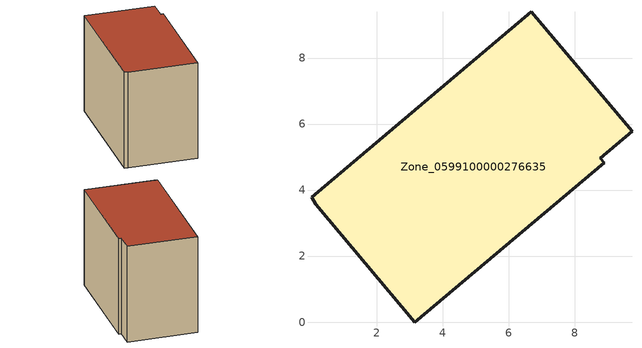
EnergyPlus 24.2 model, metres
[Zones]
Zone_0599100000276635
 floor ground (C_G): 8.78,4.97 8.9,4.83 3.16,0 0.16,3.57 0.03,3.78 6.69,9.4 9.74,5.78 z0
 wall outside (C_F): 0.16,3.57 3.16,0 8.9,4.83 8.78,4.97 9.74,5.78 6.69,9.4 0.03,3.78 0.16,3.57 z0:6.83
 roof outside (C_R): 9.74,5.78 6.69,9.4 0.03,3.78 0.16,3.57 3.16,0 8.9,4.83 8.78,4.97 z6.83
[BUILDING]
Pand.0599100000276635: North Axis=0; Terrain=City; Loads Convergence Tolerance Value=0.04; Temperature Convergence Tolerance Value=0.4; Solar Distribution=FullExterior; Maximum Number of Warmup Days=25; Minimum Number of Warmup Days=1
[Site:Location]
Rotterdam.The.Hague.AP_ZH_NLD Design_Conditions: Latitude=51.96; Longitude=4.45; Time Zone=1; Elevation=-4.5
[SITE:GROUNDTEMPERATURE:BUILDINGSURFACE]
18, 18, 18, 18, 18, 18, 18, 18, 18, 18, 18, 18
[MATERIAL] Thermal Absorptance=0.9; Solar Absorptance=0.7; Visible Absorptance=0.7
Name | Roughness | Thickness | Conductivity | Density | Specific Heat
G.TC.1946 | MediumSmooth | 0.15 | 1 | 540 | 1210
F.TC.1946 | Rough | 0.3 | 0.857143 | 1920 | 840
R.TC.1946 | MediumRough | 0.2 | 0.909091 | 1500 | 1000
[CONSTRUCTION]
C_G: G.TC.1946
C_F: F.TC.1946
C_R: R.TC.1946
[ZONE]
Zone_0599100000276635: Type=1; Multiplier=1; Ceiling Height=Autocalculate; Volume=Autocalculate; Floor Area=autocalculate; Part of Total Floor Area=Yes
[ZONEINFILTRATION:DESIGNFLOWRATE]
Infil_Zone_0599100000276635: Zone or ZoneList or Space or SpaceList=Zone_0599100000276635; Schedule=AlwaysOn; Design Flow Rate Calculation Method=Flow/Area; Flow Rate per Floor Area=0.003; Constant Term Coefficient=1; Temperature Term Coefficient=0; Velocity Term Coefficient=0; Velocity Squared Term Coefficient=0
[HVACTEMPLATE:ZONE:IDEALLOADSAIRSYSTEM]
Zone_0599100000276635: Maximum Heating Supply Air Temperature=50; Minimum Cooling Supply Air Temperature=13; Maximum Heating Supply Air Humidity Ratio=0.0156; Minimum Cooling Supply Air Humidity Ratio=0.0077; Heating Limit=NoLimit; Cooling Limit=NoLimit; Dehumidification Control Type=ConstantSensibleHeatRatio; Cooling Sensible Heat Ratio=0.7; Dehumidification Setpoint=60; Humidification Control Type=None; Humidification Setpoint=30; Outdoor Air Method=None; Outdoor Air Flow Rate per Person=0.00944; Outdoor Air Flow Rate per Zone Floor Area=0; Outdoor Air Flow Rate per Zone=0; Demand Controlled Ventilation Type=None; Outdoor Air Economizer Type=NoEconomizer; Heat Recovery Type=None; Sensible Heat Recovery Effectiveness=0.7; Latent Heat Recovery Effectiveness=0.65
[ZONECONTROL:THERMOSTAT]
ThermostatControl_Zone_0599100000276635: Zone or ZoneList=Zone_0599100000276635; Control Type Schedule=DualSetpointControlType; Control 1=Thermostat_Zone_0599100000276635; Temperature Difference Between Cutout And Setpoint=0
[THERMOSTATSETPOINT:DUALSETPOINT]
Thermostat_Zone_0599100000276635: Heating Setpoint Temperature Schedule=HeatingSetpoint_Zone_0599100000276635; Cooling Setpoint Temperature Schedule=CoolingSetpoint_Zone_0599100000276635
[SCHEDULE:COMPACT]
HeatingSetpoint_Zone_0599100000276635: Through: 12/31, For: AllDays, Until: 24:00, 21
CoolingSetpoint_Zone_0599100000276635: Through: 12/31, For: AllDays, Until: 24:00, 24
DualSetpointControlType: Through: 12/31, For: AllDays, Until: 24:00, 4
AlwaysOn: Through: 12/31, For: AllDays, Until: 24:00, 1
